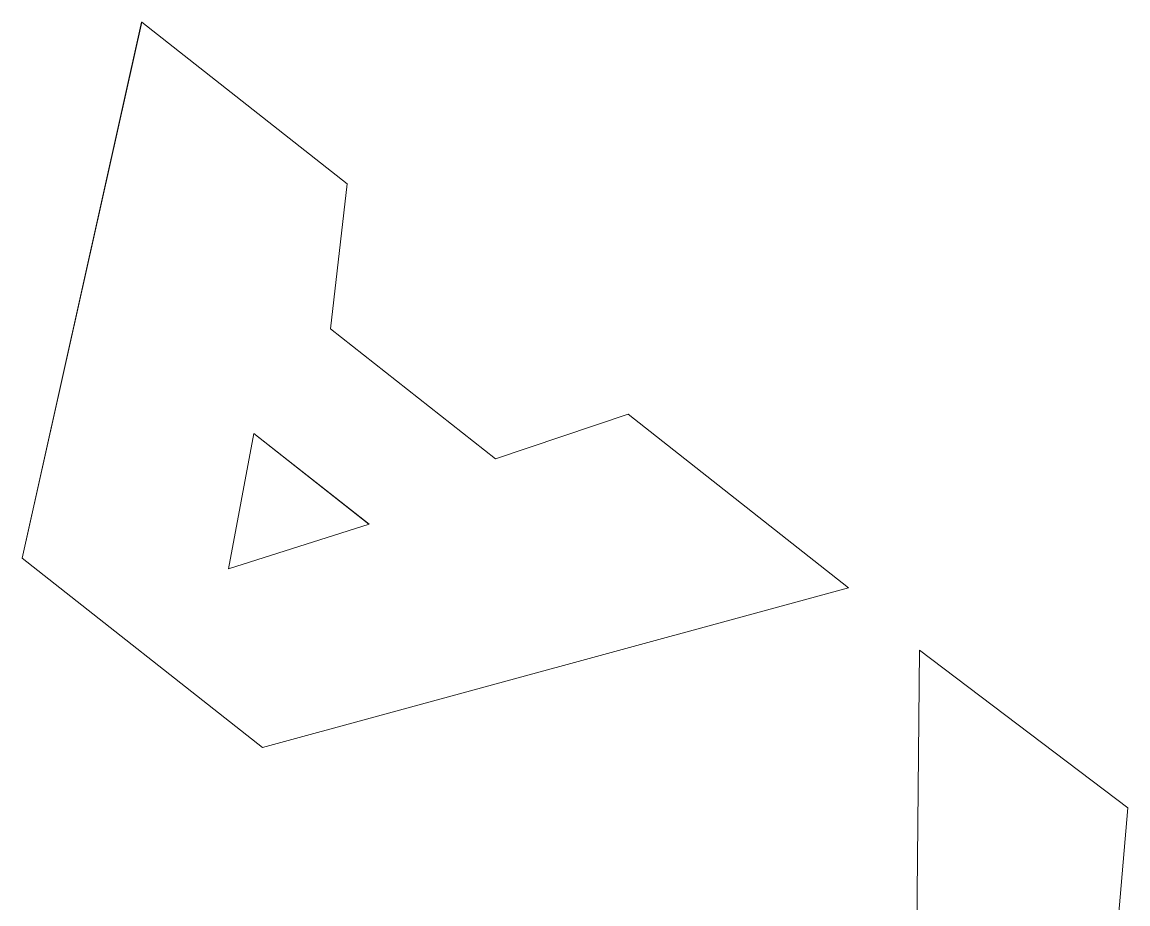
# Model space of a CAD drawing. Header units: millimetres. Extents: x -229914 to 856942, y -268655 to 87212.
# Drawn here: x -133403.8 to -133340.7, y 21856.2 to 21906.6 of the extents above; entities that cross this region are included whole.
import ezdxf

# ---------------------------------------------------------------- set-up
doc = ezdxf.new("R2010")
doc.units = ezdxf.units.MM

# ---------------------------------------------------------------- blocks, each defined once
blk = doc.blocks.new('Т912NEW')
at = {"color": 7, "linetype": 'Continuous', "lineweight": 15}
for p, q in [((4307.304, 3190.281), (4322.222, 3190.357)), ((4321.02, 3162.107), (4307.304, 3190.281)), ((4307.304, 3190.281), (4307.304, 3190.274)), ((4321.02, 3162.101), (4307.304, 3190.274)), ((4322.222, 3190.357), (4326.632, 3183.301)), ((4364.349, 3189.9), (4379.261, 3190.255)), ((4389.952, 3174.159), (4379.261, 3190.255)), ((4358.965, 3190.153), (4338.481, 3162.197)), ((4358.965, 3190.147), (4338.481, 3162.191)), ((4338.628, 3183.362), (4342.961, 3190.068)), ((4358.965, 3190.153), (4342.961, 3190.068)), ((4358.965, 3190.153), (4358.965, 3190.147)), ((4375.389, 3175.755), (4364.349, 3189.9)), ((4364.349, 3189.9), (4364.349, 3189.893)), ((4375.386, 3175.752), (4364.349, 3189.893)), ((4326.632, 3183.301), (4338.628, 3183.362)), ((4335.297, 3175.952), (4326.929, 3175.909)), ((4326.929, 3175.909), (4330.61, 3168.966)), ((4335.292, 3175.946), (4326.932, 3175.902)), ((4335.297, 3175.952), (4330.61, 3168.966)), ((4338.481, 3162.197), (4321.02, 3162.107)), ((4338.481, 3162.191), (4321.02, 3162.101)), ((4321.02, 3162.107), (4321.02, 3162.101)), ((4338.481, 3162.197), (4338.481, 3162.191))]:
    blk.add_line(p, q, dxfattribs=at)

msp = doc.modelspace()

# ---------------------------------------------------------------- block references
at = {"rotation": 321.4676820499667}
msp.add_blockref('Т912NEW', (-138753.82306, 22094.20638), dxfattribs=at)

doc.saveas('drawing.dxf')
